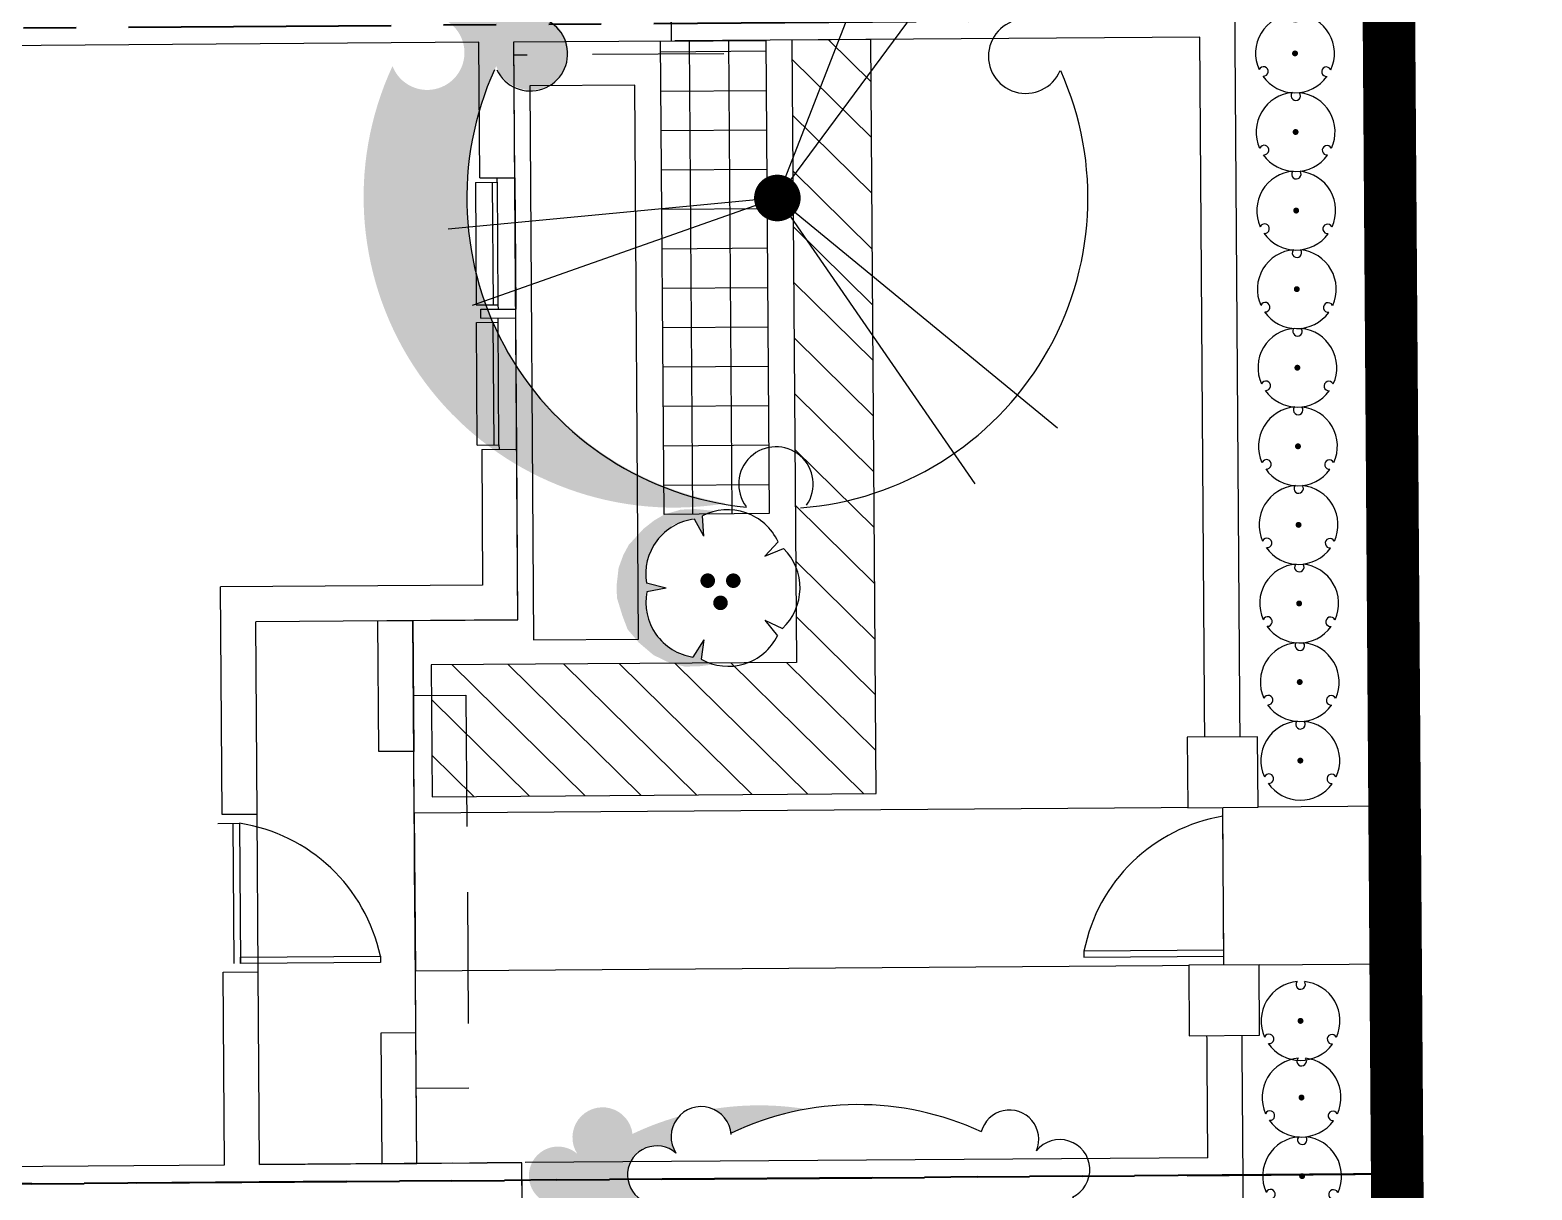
# Model space of a CAD drawing. Header units: feet. Extents: x 919634 to 928945, y 707022 to 708026.
# Drawn here: x 921057.34 to 921085.94, y 707382.16 to 707404.24 of the extents above; entities that cross this region are included whole.
import ezdxf

# ---------------------------------------------------------------- set-up
doc = ezdxf.new("R2010")
doc.units = ezdxf.units.FT
doc.header["$LTSCALE"] = 20
doc.header["$MEASUREMENT"] = 0
for name, pattern in [('PHANTOM2', [1.25, 0.625, -0.125, 0.125, -0.125, 0.125, -0.125]), ('Site Plan$0$HIDDEN2', [0.1875, 0.125, -0.0625]), ('Site Plan$0$PHANTOM2', [1.25, 0.625, -0.125, 0.125, -0.125, 0.125, -0.125])]:
    doc.linetypes.add(name, pattern=pattern)
doc.layers.add('-u-site-propline', color=7, linetype='PHANTOM2', true_color=0xd10000)
for name, color, linetype in [('-u-site-xref', 7, 'Continuous'), ('LK-SHRB-035M', 4, 'Continuous'), ('LK-SHRB-TRNK', 3, 'Continuous'), ('LP-SHRB', 7, 'Continuous'), ('Site Plan$0$-u-site-bldg_interior', 252, 'Continuous'), ('Site Plan$0$-u-site-fence', 4, 'Site Plan$0$FENCELINE1'), ('Site Plan$0$-u-site-wall', 4, 'Continuous'), ('Site Plan$0$A-DOOR', 253, 'Continuous'), ('Site Plan$0$SP-BLDG-ROOF ABOVE', 4, 'Site Plan$0$HIDDEN2'), ('x-RL TH8-LP Block$0$L-002', 253, 'Continuous'), ('x-RL TH8-LP Block$0$LK-SHRB-035M', 253, 'Continuous'), ('x-RL TH8-LP Block$0$LK-SHRB-TRNK', 253, 'Continuous'), ('x-RL TH8-LP Block$0$LK-TREE-013M', 253, 'Continuous'), ('x-RL TH8-LP Block$0$LK-TREE-035M', 253, 'Continuous'), ('x-RL TH8-LP Block$0$LK-TREE-050M', 253, 'Continuous'), ('x-RL TH8-LP Block$0$LK-TREE-TRNK', 253, 'Continuous'), ('x-RL TH8-LP Block$0$LP-PATT-GRND', 253, 'Continuous'), ('x-RL TH8-LP Block$0$LP-PATT-SHAR', 253, 'Continuous'), ('x-RL TH8-LP Block$0$LP-SHAR-BRDR-CONT', 253, 'Continuous'), ('x-RL TH8-LP Block$0$LP-SHRB', 253, 'Continuous'), ('x-RL TH8-LP Block$0$LP-TREE', 253, 'Continuous')]:
    doc.layers.add(name, color=color, linetype=linetype)
for name, color, linetype, lineweight in [('Site Plan$0$SP-LOT LINES', 252, 'Site Plan$0$PHANTOM2', 40), ('Site Plan$0$SP-SIDEWALK', 2, 'Continuous', 25), ('SP-BUILDING-FOOTPRINT', 1, 'Continuous', 25)]:
    doc.layers.add(name, color=color, linetype=linetype, lineweight=lineweight)
for name, color, linetype, plot in [('x-RL TH8-LP Block$0$-u-site-no_plot', 253, 'Continuous', False), ('x-RL TH8-LP Block$0$LK-SHRB-SHAD', 253, 'Continuous', False), ('x-RL TH8-LP Block$0$LK-TREE-SHAD', 253, 'Continuous', False)]:
    doc.layers.add(name, color=color, linetype=linetype, plot=plot)
doc.layers.get('-u-site-xref').off()
doc.linetypes.add('Site Plan$0$FENCELINE1', pattern='A,0.25,-0.1,[133,ltypeshp.shx,S=0.1,R=0,X=-0.1,Y=0],-0.1,1', length=1.45)

# ---------------------------------------------------------------- blocks, each defined once
blk = doc.blocks.new('Site Plan$0$_Details_TH8_wall')
at = {"layer": 'Site Plan$0$-u-site-fence'}
for p, q in [((10.44217385504355, 26.4252743127885, -1.109618869911001e-08), (10.41765961898654, 29.42517415315493, -1.109618869910828e-08)), ((10.44081195397104, 26.5919354151163, -1.109618869910992e-08), (10.41902152017641, 29.25851305071168, -1.109618869910837e-08))]:
    blk.add_line(p, q, dxfattribs=at)
at = {"layer": 'Site Plan$0$-u-site-fence', "elevation": -1.109618869910985e-08}
blk.add_lwpolyline([(7.775925171312876, 26.68474595922671), (7.77686147894037, 26.57016645139613), (10.44081195397104, 26.5919354151163), (10.43987564634354, 26.70651492294688)], close=True, dxfattribs=at)
at = {"layer": 'Site Plan$0$-u-site-fence'}
blk.add_arc((10.95715419304272, 26.0618546564041, -1.109618869909695e-08), 3.241637188778279, 99.55570601633617, 168.9215245621133, dxfattribs=at)
at = {"layer": 'Site Plan$0$-u-site-wall'}
for p, q in [((10.74976934911683, 29.70071720064152, 3.428727887106839e-06), (10.59274254192133, 47.76105666707736, -9.48882856453327e-09)), ((9.954665788682178, 44.08650863636285, -9.615607682674941e-09), (-0.0429315558867529, 43.99958841339685, -7.961875036165394e-09)), ((10.07979969121516, 29.69431051856373, 3.428727887106839e-06), (9.954665788565762, 44.08650863647927, 6.889180299616242e-07)), ((10.14011128072161, 22.75724802794866, 2.755222951309443e-06), (10.10824477800634, 26.42254554957617, 3.428727887106812e-06)), ((10.94044830405619, 7.768751067225821), (10.77822253931365, 26.42802039672837, 3.379321094770395e-06)), ((10.14011128048878, 22.75724802806508, -1.123804444571079e-08), (-2.857425103895366, 22.64424600149505, -9.088082859805583e-09))]:
    blk.add_line(p, q, dxfattribs=at)
for points, z in [([(11.087637249927207, 29.430648999207058), (11.07668755782201, 30.770604261204802), (9.736732295824266, 30.759654569099606), (9.747681987929463, 29.41969930710186)], -1.109618869912565e-08), ([(11.12310117808941, 25.090793896842886), (11.112151485984214, 26.43074915884063), (9.77219622398647, 26.419799466735434), (9.783145916091666, 25.07984420473769)], -1.109618869912816e-08)]:
    blk.add_wipeout(points).translate(0, 0, z).dxf.layer = 'Site Plan$0$-u-site-wall'
for points, elevation in [([(11.08763724992721, 29.43064899920706), (11.07668755782201, 30.7706042612048), (9.736732295824266, 30.75965456909961), (9.747681987929463, 29.41969930710186)], -1.109618869912565e-08), ([(11.12310117808941, 25.09079389684288), (11.11215148598421, 26.43074915884063), (9.77219622398647, 26.41979946673543), (9.783145916091666, 25.07984420473769)], -1.109618869912816e-08)]:
    blk.add_lwpolyline(points, close=True, dxfattribs=dict(at, elevation=elevation))
blk = doc.blocks.new('*U239')
at = {"layer": 'Site Plan$0$A-DOOR'}
blk.add_lwpolyline([(-28.625, -31.96847301748949), (-30, -31.96847301748949), (-30, 0), (-28.625, 0)], close=True, dxfattribs=at)
blk.add_arc((-36.41138767640513, 6.143921902290211), 38.89964626533935, 281.5466680525947, 350.9124866484809, dxfattribs=at)
blk = doc.blocks.new('Site Plan')
at = {"layer": 'Site Plan$0$-u-site-bldg_interior'}
for p, q in [((921065.8886790483, 707404.0030560617, -4.494719122179157e-06), (921022.2306033145, 707403.691063433, -4.494931008428988e-06)), ((921065.907139788, 707401.4197886897, -4.494719126283252e-06), (921065.8886790483, 707404.0030560617, -4.494719122179157e-06)), ((921066.5737894322, 707401.4245527517, -4.494715890762064e-06), (921066.5553286924, 707404.0078201236, -4.494715886657969e-06)), ((921065.8244040902, 707401.3358619764, -4.494719530723401e-06), (921066.2374956753, 707401.3388140426, -4.494717525822344e-06)), ((921065.8244040902, 707401.3358619764, -4.494719530723401e-06), (921065.8410783069, 707399.0025882217, -4.494719530723407e-06)), ((921065.907139788, 707401.4197886897, -4.494719126283252e-06), (921066.5737894322, 707401.4245527517, -4.494715890762064e-06)), ((921066.1449193886, 707401.3381524669, -4.494717975132623e-06), (921066.1615936052, 707399.0048787122, -4.494717975132629e-06)), ((921066.2374956753, 707401.3388140426, -4.494717525822344e-06), (921066.2369001677, 707401.4221452482, -4.494717525822343e-06)), ((921066.2374956753, 707401.3388140426, -4.494717525822344e-06), (921066.2541698919, 707399.005540288, -4.494717525822352e-06)), ((921066.5737894322, 707401.4245527517, -4.494715890762064e-06), (921066.5916546643, 707398.9246165857, -4.494715890762071e-06)), ((921065.8410783069, 707399.0025882217, -4.494719530723407e-06), (921066.2541698919, 707399.005540288, -4.494717525822352e-06)), ((921065.9250050202, 707398.9198525238, -4.494719126283258e-06), (921066.5916546643, 707398.9246165857, -4.494715890762071e-06)), ((921065.9261960356, 707398.7531901129, -4.49471912628326e-06), (921065.9250050202, 707398.9198525238, -4.494719126283258e-06)), ((921066.2541698919, 707399.005540288, -4.494717525822352e-06), (921066.2547653996, 707398.9222090824, -4.494717525822352e-06)), ((921066.5928456797, 707398.7579541748, -4.494715890762072e-06), (921066.5916546643, 707398.9246165857, -4.494715890762071e-06)), ((921065.8434603378, 707398.6692633997, -4.494719530723408e-06), (921066.256551923, 707398.6722154657, -4.494717525822352e-06)), ((921065.8601345543, 707396.3359896445, -4.494719530723416e-06), (921065.8434603378, 707398.6692633997, -4.494719530723408e-06)), ((921065.9261960356, 707398.7531901129, -4.49471912628326e-06), (921066.5928456797, 707398.7579541748, -4.494715890762072e-06)), ((921066.1806498527, 707396.3382801353, -4.494717975132638e-06), (921066.1639756361, 707398.6715538901, -4.49471797513263e-06)), ((921066.256551923, 707398.6722154657, -4.494717525822352e-06), (921066.2559564152, 707398.7555466713, -4.494717525822352e-06)), ((921066.2732261395, 707396.3389417109, -4.494717525822359e-06), (921066.256551923, 707398.6722154657, -4.494717525822352e-06)), ((921066.6107109119, 707396.258018009, -4.49471589076208e-06), (921066.5928456797, 707398.7579541748, -4.494715890762072e-06)), ((921065.8601345543, 707396.3359896445, -4.494719530723416e-06), (921066.2732261395, 707396.3389417109, -4.494717525822359e-06)), ((921066.2732261395, 707396.3389417109, -4.494717525822359e-06), (921066.2738216472, 707396.2556105055, -4.49471752582236e-06)), ((921065.9440612677, 707396.2532539471, -4.494719126283268e-06), (921066.6107109119, 707396.258018009, -4.49471589076208e-06)), ((921065.9440612677, 707396.2532539471, -4.494719126283268e-06), (921065.9625220076, 707393.669986576, -4.494719122179188e-06)), ((921066.6339357137, 707393.0081009938, -4.494715886658003e-06), (921066.6107109119, 707396.258018009, -4.49471589076208e-06)), ((921065.9625220076, 707393.669986576, -4.494719122179188e-06), (921060.9701256395, 707393.6343095368, -4.494743348200126e-06)), ((921061.0010920417, 707389.3010868492, -4.494743352304226e-06), (921060.9701256395, 707393.6343095368, -4.494743348200126e-06)), ((921066.6339357137, 707393.0081009938, -4.494715886658003e-06), (921061.6415393455, 707392.9724239546, -4.494740112678941e-06)), ((921061.6677416861, 707389.3058509111, -4.494740116783038e-06), (921061.6415393455, 707392.9724239546, -4.494740112678941e-06)), ((921061.6677416861, 707389.3058509111, -4.494740116783038e-06), (921061.0010920417, 707389.3010868492, -4.494743352304226e-06)), ((921061.6891799646, 707386.3059275121, -4.494740116783047e-06), (921061.6677416861, 707389.3058509111, -4.494740116783038e-06)), ((921060.9189518517, 707389.1338289304, -4.494743756744375e-06), (921061.3320434369, 707389.1367809967, -4.494741751843318e-06)), ((921061.2070466286, 707389.1358877349, -4.494742358503541e-06), (921061.2261028762, 707386.469289158, -4.494742358503548e-06)), ((921061.3320434368, 707389.1367809967, -4.494741751843319e-06), (921061.3510996845, 707386.4701824195, -4.494741751843326e-06)), ((921061.0225303204, 707386.3011634502, -4.494743352304235e-06), (921061.6891799646, 707386.3059275121, -4.494740116783047e-06)), ((921061.0487326607, 707382.634590407, -4.49474334820016e-06), (921061.0225303204, 707386.3011634502, -4.494743352304235e-06)), ((921061.7153823049, 707382.6393544689, -4.494740112678972e-06), (921061.6891799646, 707386.3059275121, -4.494740116783047e-06)), ((921002.1260943878, 707382.2135130119, -4.495029327773105e-06), (921061.0487326607, 707382.634590407, -4.49474334820016e-06)), ((921061.7153823049, 707382.6393544689, -4.494740112678972e-06), (921066.0486049926, 707382.6703208713, -4.494719081791251e-06)), ((921065.3819553483, 707382.6655568094, -4.494722317312439e-06), (921061.7153823049, 707382.6393544689, -4.494740112678972e-06))]:
    blk.add_line(p, q, dxfattribs=at)
for points, elevation in [([(921066.5553286924, 707404.0078201236), (921069.5552511544, 707404.0293895222), (921069.5504880153, 707404.6959100418)], -4.494701322708536e-06), ([(921066.7124916394, 707382.0083171409), (921066.7077271197, 707382.675030852), (921066.0486049925, 707382.6703208713)], -4.494719081791252e-06)]:
    blk.add_lwpolyline(points, dxfattribs=dict(at, elevation=elevation))
for points, elevation in [([(921063.9850733, 707390.5006537987), (921063.9672905757, 707392.9890444133), (921064.6339402198, 707392.9938084752), (921064.6517229442, 707390.5054178606)], -4.494725589343468e-06), ([(921064.0233517273, 707385.1442372405), (921064.0411335351, 707382.6559749277), (921064.7077831791, 707382.6607389895), (921064.6900013717, 707385.1490013024)], -4.494725589343484e-06)]:
    blk.add_lwpolyline(points, close=True, dxfattribs=dict(at, elevation=elevation))
at = {"layer": 'Site Plan$0$SP-BLDG-ROOF ABOVE', "ltscale": 0.5}
blk.add_line((921064.6900013717, 707385.1490013024, -4.494725589343484e-06), (921064.6517229442, 707390.5054178606, -4.494725589343468e-06), dxfattribs=at)
at = {"layer": 'Site Plan$0$SP-BLDG-ROOF ABOVE'}
for points, elevation in [([(921066.4646972269, 707414.5907756096), (921070.4795970783, 707414.6194671892), (921070.5570407942, 707403.7825329115), (921066.5496392534, 707403.7577728776)], -4.494715918837769e-06), ([(921064.6441302203, 707391.567890731), (921065.6441046868, 707391.5750368239), (921065.6975685615, 707384.0936745248), (921064.6975940936, 707384.0865284322)], -4.494725589343495e-06)]:
    blk.add_lwpolyline(points, dxfattribs=dict(at, elevation=elevation))
at = {"layer": 'Site Plan$0$SP-LOT LINES', "ltscale": 0.4}
for points, elevation in [([(921083.2191412076, 707404.4602459562), (921083.3763552501, 707382.4608076965), (920989.378755413, 707381.7890749695), (920989.2215413705, 707403.7885132292)], -4.495091203237649e-06), ([(921083.3763552501, 707382.4608076965), (921083.5359513236, 707360.1280446146), (920989.5383514864, 707359.4563118876), (920989.378755413, 707381.7890749695)], -4.495091203237717e-06)]:
    blk.add_lwpolyline(points, close=True, dxfattribs=dict(at, elevation=elevation))
at = {"layer": 'Site Plan$0$SP-SIDEWALK', "elevation": -4.494725589343485e-06}
blk.add_lwpolyline([(921083.3477708766, 707386.4607058498), (921083.326332598, 707389.4606292488), (921064.6601425592, 707389.327235432), (921064.6815808378, 707386.3273120329)], close=True, dxfattribs=at)
at = {"layer": 'Site Plan$0$-u-site-bldg_interior', "xscale": 0.08333333333333336, "yscale": 0.08333333333333336, "zscale": 0.08333333333333336, "rotation": 90.40944444462218}
blk.add_blockref('*U239', (921061.3332344524, 707388.9701185855, -4.494741751843319e-06), dxfattribs=at)
at = {"layer": 'Site Plan$0$-u-site-wall', "rotation": 359.9113211181721}
blk.add_blockref('Site Plan$0$_Details_TH8_wall', (921069.5948503251, 707360.028574736, -0.0001010543694755516), dxfattribs=at)
blk = doc.blocks.new('x-RL TH8-LP Block$0$SHRUB-LRG-421')
at = {"layer": 'x-RL TH8-LP Block$0$LK-SHRB-SHAD'}
blk.add_hatch(color=256, dxfattribs=at).paths.add_polyline_path([(0.04890674199781841, 0.4855210793319458), (0.1251363003899257, 0.4961515451490079), (0.2279575585463363, 0.4996950395267881), (0.3307788259290732, 0.4731188634399501), (0.4300545247320002, 0.4252817499469046), (0.5240118891178724, 0.3455532274584883), (0.5966958789301486, 0.2605094662894487), (0.6303787066277664, 0.1719222222868169), (0.665834318615282, 0.05675879642525672), (0.667607102905194, -0.02474147036599916), (0.6551976405548317, -0.1345896575469361), (0.6250603722107044, -0.2178616744131325), (0.5896047602231818, -0.2834162367067066), (0.4956474050636501, -0.3861774409041772), (0.4282817496684288, -0.4393297930778495), (0.3591433099832955, -0.4800799235874322), (0.2545492675369729, -0.5101995882799528), (0.1588191280875293, -0.5137430826577329), (0.1020901507527654, -0.5084278439771097), (0.03472450458387755, -0.5013408667657373), (0.1198179567465303, -0.4729929463760598), (0.1074084943961608, -0.3471990546974375), (0.1712285904378987, -0.4570472418783744), (0.3095054605818319, -0.4109818726881684), (0.4123267187382424, -0.309992407021447), (0.4726012554264969, -0.1930572426291377), (0.4814651584233758, -0.09738301564303953), (0.4761468147799803, -0.03360019765230859), (0.3538249663399, -0.007024021565474214), (0.4796923741334638, 0.01778041021852061), (0.4779195990698923, 0.1453460461999825), (0.4247361810886048, 0.2799986593928168), (0.3644616536266909, 0.3526402046698607), (0.2598676111803684, 0.4199665112662778), (0.1747741497913893, 0.4359122215360571), (0.1091812786860658, 0.3313792672636495), (0.1251363003899257, 0.4554014146394252), (0.0666345479915833, 0.4784340963484794)])
at = {"layer": 'x-RL TH8-LP Block$0$LK-SHRB-035M'}
for p, q in [((0.1070605847806689, 0.3273411572877905), (0.1226090518030247, 0.4520215615394463)), ((0.1070605847806689, 0.3273411572877905), (0.1765469323739666, 0.4376839616435433)), ((-0.2847589954806651, 0.2000312582911725), (-0.3682287763061147, 0.3002145037162407)), ((-0.2847589954806651, 0.2000312582911725), (-0.3985323658521303, 0.2533470929504844)), ((0.3492184028398952, -0.005960485389671533), (0.4726012543041307, 0.01778040750961551)), ((0.3492184028398952, -0.005960485389671533), (0.4756331082320884, -0.0379481273089084)), ((-0.2847589954806651, -0.2119522290705191), (-0.4058325046575888, -0.2603783826503054)), ((-0.2847589954806651, -0.2119522290705191), (-0.3706232724072152, -0.3036816353641498)), ((0.1070605847806689, -0.3392621280671371), (0.1677669135920894, -0.4492698535837576)), ((0.1070605847806689, -0.3392621280671371), (0.1157028217975551, -0.4693743823489385))]:
    blk.add_line(p, q, dxfattribs=at)
for centre, start, end in [((-0.05022857247180212, 0.1414409158475465), 60.90413336494095, 153.4676079125364), ((0.1238117442153808, 0.08618405869442114), 348.9041333649409, 81.46760791253651), ((-0.1565623821000059, -0.00700595351980482), 132.904133364941, 225.4676079125363), ((0.1250407657126544, -0.09641342650505891), 276.9041333649411, 9.467607912536403), ((-0.04823997391631707, -0.1540080214654722), 204.904133364941, 297.4676079125363)]:
    blk.add_arc(centre, 0.3554337938960817, start, end, dxfattribs=at)
at = {"layer": 'x-RL TH8-LP Block$0$LK-SHRB-TRNK', "const_width": 0.04687499999999999}
for points in [[(-0.02397241328819177, 0.08914721400351056, 1), (0.02290258671183665, 0.08914721400351056, 1)], [(-0.1062937164925586, -0.0534374656917862, 1), (-0.05941871649256569, -0.0534374656917862, 1)], [(0.05834888991621057, -0.0534374656917862, 1), (0.1052238899162035, -0.0534374656917862, 1)]]:
    blk.add_lwpolyline(points, format="xyb", close=True, dxfattribs=at)
blk = doc.blocks.new('x-RL TH8-LP Block$0$TREE-DCID-003')
at = {"layer": 'x-RL TH8-LP Block$0$LK-TREE-SHAD'}
h = blk.add_hatch(color=256, dxfattribs=at)
edge = h.paths.add_edge_path()
edge.add_arc((0.3968856378834573, -0.2333818509402761), 0.05995317584729266, 21.15480853028251, 278.3748018779562)
edge.add_arc((-0.0008743671144202381, -0.001552788357258805), 0.4999999999999888, 279.61343828940755, 324.3885214776163, ccw=False)
edge.add_arc((0.1661256328855529, -0.001552788357258805), 0.4999999999999947, 260.3865617105924, 324.3885214776188)
edge.add_arc((0.5638856378834589, -0.233381850940269), 0.05995317584729203, 21.154808530276114, 278.3748018779562, ccw=False)
edge.add_arc((0.1661256328855529, -0.001552788357258805), 0.5000000000000079, 335.1410889306152, 454.3497853199299)
edge.add_arc((0.1661256328855529, -0.001552788357166435), 0.4999999999999096, 94.34978531993075, 99.61343828940916)
edge.add_arc((-0.0008743671144202381, -0.001552788357258805), 0.4999999999999982, -24.85891106938658, 80.38656171059262, ccw=False)
at = {"layer": 'x-RL TH8-LP Block$0$LK-TREE-013M'}
for q in [(-0.3183592836868456, 0.4595258906471003), (0.4913712824952938, 0.1734434279094685), (-0.3322606496014089, -0.4496665374920354)]:
    blk.add_line((-2.842170943040401e-14, -7.105427357601002e-15), q, dxfattribs=at)
at = {"layer": 'x-RL TH8-LP Block$0$LK-TREE-035M'}
for p, q in [((-2.842170943040401e-14, -7.105427357601002e-15), (-0.4515903841247564, 0.3696693285288433)), ((-2.842170943040401e-14, 0), (0.5297686363884111, 0.0506648332027595)), ((-2.842170943040401e-14, 0), (-0.2008581083670151, -0.5160614421430196))]:
    blk.add_line(p, q, dxfattribs=at)
at = {"layer": 'x-RL TH8-LP Block$0$LK-TREE-050M'}
for centre, radius, start, end in [((-2.842170943040401e-14, 0), 0.5, 94.34978531992998, 204.1974789143562), ((0.001889855033454069, 0.4603848002291073), 0.05995317584729301, 145.5617106720361, 37.37413056032761), ((-2.842170943040401e-14, 0), 0.5, 335.6607324966501, 84.36192919374905), ((-0.3996498600313885, -0.2285557376460972), 0.05995317584729301, 265.5617106720361, 157.3741305603282), ((0.3977600049978776, -0.2318290625830173), 0.05995317584729301, 25.56171067203578, 277.374130560328), ((-2.842170943040401e-14, 0), 0.5, 215.0580211348241, 323.9795308206069)]:
    blk.add_arc(centre, radius, start, end, dxfattribs=at)
at = {"layer": 'x-RL TH8-LP Block$0$LK-TREE-TRNK', "const_width": 0.0375}
blk.add_lwpolyline([(-0.01875000000001137, 0, 1), (0.01874999999998295, 0, 1)], format="xyb", close=True, dxfattribs=at)
blk = doc.blocks.new('x-RL TH8-LP Block$0$TREE-SIMP-021')
at = {"layer": 'x-RL TH8-LP Block$0$LK-TREE-SHAD'}
h = blk.add_hatch(color=256, dxfattribs=at)
edge = h.paths.add_edge_path()
edge.add_arc((0.1670000000000016, 0), 0.5000000000000239, 260.3865617105897, 278.5936085237907)
edge.add_arc((0.2619320473717437, -0.4475469871519522), 0.05101736742950515, 186.3524412592835, 246.651281477449, ccw=False)
edge.add_arc((0, -2.131628207280301e-14), 0.4999999999999955, 279.61343828940744, 294.98973247718067, ccw=False)
edge = h.paths.add_edge_path()
edge.add_arc((0.1670000000000016, -2.842170943040401e-14), 0.4999999999999858, 285.35812662729506, 294.9897324771812, ccw=False)
edge.add_arc((0.2619320473717153, -0.4475469871519593), 0.05101736742950547, 317.3004536736503, 392.4177406316337)
edge.add_arc((0.3377983859684264, -0.3832874793667926), 0.04937740005396908, 228.3744434168904, 416.8573514313249)
edge.add_arc((0, -4.263256414560601e-14), 0.499999999999984, 316.8519098886588, 366.9897324771847)
edge.add_arc((0.5065839324883825, 0.1108125556681472), 0.0510173674294981, 258.3524412592744, 464.4177406316392)
edge.add_arc((0.4689134968027702, 0.2028230113137752), 0.04937740005396369, 300.3744434168894, 488.8573514313118)
edge.add_arc((0, -2.131628207280301e-14), 0.5000000000000026, 28.85190988865855, 78.98973247718327)
edge.add_arc((0.05115404106064148, 0.5160329129350814), 0.05101736742951309, 330.3524412592923, 399.9472398419138)
edge.add_arc((0.1190060928392711, 0.5086389940592824), 0.04937740005397353, 12.374443416904683, 125.5951215006767, ccw=False)
edge.add_arc((0.2181540410606431, 0.5160329129350814), 0.05101736742948313, -29.647558740707723, 176.4177406316317, ccw=False)
edge.add_arc((0.1670000000000016, -2.842170943040401e-14), 0.5000000000000039, 28.851909888658213, 78.98973247718328, ccw=False)
edge.add_arc((0.6359134968028002, 0.2028230113137681), 0.04937740005397455, -59.62555658313693, 128.85735143134, ccw=False)
edge.add_arc((0.6735839324883557, 0.1108125556681472), 0.05101736742948965, -101.64755874069431, 104.4177406316083, ccw=False)
edge.add_arc((0.1669999999999732, -1.4210854715202e-14), 0.5000000000000059, -43.14809011132962, 6.989732477181519, ccw=False)
edge.add_arc((0.5047983859678311, -0.3832874793662739), 0.04937740005395616, -131.62555658219208, 56.857351430414894, ccw=False)
edge.add_arc((0.4289320473717453, -0.4475469871519522), 0.05101736742948169, -173.64755874072046, 32.41774063164411, ccw=False)
at = {"layer": 'x-RL TH8-LP Block$0$LK-TREE-050M'}
for centre, radius, start, end in [((0.0511540410606699, 0.5160329129350814), 0.05101736742949643, 330.3524412592786, 176.4177406316339), ((-0.04799390716075891, 0.5086389940592824), 0.04937740005396271, 12.3744434168969, 201.2618362351385), ((-0.003777478401218559, 0.003136797043296724), 0.4952442819776592, 100.5015960879655, 151.0925035290089), ((-2.842170943040401e-14, -2.131628207280301e-14), 0.5, 28.85190988865747, 78.98973247718159), ((-0.4749689964509969, 0.2081133238393136), 0.05101736742949643, 42.43331910011396, 248.4177406316341), ((0.4689134968027702, 0.2028230113137681), 0.04937740005396271, 300.3744434168967, 129.2618362351378), ((-0.4985753626810379, 0.1115331750183941), 0.04937740005396271, 84.37444341689746, 273.2618362351384), ((0.5065839324883825, 0.1108125556681472), 0.05101736742949643, 258.3524412592795, 104.4177406316339), ((-2.842170943040401e-14, -2.131628207280301e-14), 0.5, 172.8519098886574, 222.9897324771822), ((-2.842170943040401e-14, -2.131628207280301e-14), 0.5, 316.8519098886569, 6.989732477181856), ((-0.3447010244698276, -0.3874118052906965), 0.05101736742949643, 114.3524412592789, 320.4177406316336), ((0.3377983859684264, -0.3832874793667926), 0.04937740005396271, 228.3744434168969, 57.2618362351381), ((-0.2601426129294566, -0.4397077010247585), 0.04937740005396271, 156.3744434168966, 345.2618362351382), ((0.2619320473717153, -0.4475469871519522), 0.05101736742949643, 183.8540007653813, 32.41774063163366), ((-2.842170943040401e-14, -2.131628207280301e-14), 0.5, 244.8519098886572, 294.9897324771821)]:
    blk.add_arc(centre, radius, start, end, dxfattribs=at)
at = {"layer": 'x-RL TH8-LP Block$0$LK-TREE-TRNK', "const_width": 0.03749999999999999}
blk.add_lwpolyline([(-0.01875000000001137, -2.131628207280301e-14, 1), (0.01874999999998295, -2.131628207280301e-14, 1)], format="xyb", close=True, dxfattribs=at)
blk = doc.blocks.new('x-RL TH8-LP Block', base_point=(1241.699483058532, 358.1706843557306))
at = {"layer": 'x-RL TH8-LP Block$0$LP-PATT-GRND'}
h = blk.add_hatch(dxfattribs=at)
h.set_pattern_fill('ANSI31', color=256, scale=6)
h.set_pattern_definition([(45, (922115.3144088449, 708877.3474265437), (-0.5303300858899107, 0.5303300858899107), [])])
h.paths.add_polyline_path([(1285.69639068481, 368.0407988065854), (1285.69639068481, 369.5407988065854), (1273.85215926182, 369.5415257330751), (1273.858305634232, 376.4954639049247), (1271.340559085482, 376.494736978435), (1271.345856996952, 368.0407988065854)])
at = {"layer": 'x-RL TH8-LP Block$0$LP-PATT-SHAR'}
h = blk.add_hatch(dxfattribs=at)
h.set_pattern_fill('ANSI37', color=256, scale=6, angle=45)
h.set_pattern_definition([(90, (922118.9625385818, 708828.6941068189), (-0.7500000000000001, 0), []), (180, (922118.9625385818, 708828.6941068189), (-5.551115123125783e-17, -0.75), [])])
h.paths.add_polyline_path([(1276.688028182252, 372.0407988065854), (1285.69639068481, 372.0407988065854), (1285.69639068481, 370.0407988067018), (1276.688028182369, 370.0407988067018)])
at = {"layer": 'x-RL TH8-LP Block$0$-u-site-no_plot'}
blk.add_line((1241.699483058532, 358.1706843557306), (1418.366035474697, 358.1706843556603), dxfattribs=at)
at = {"layer": 'x-RL TH8-LP Block$0$L-002'}
blk.add_lwpolyline([(1285.69639068481, 368.0407988065854), (1285.69639068481, 369.5407988065854), (1273.85215926182, 369.5415257330751), (1273.858305634232, 376.4954639049247), (1271.340559085482, 376.494736978435), (1271.345856996952, 368.0407988065854)], close=True, dxfattribs=at)
at = {"layer": 'x-RL TH8-LP Block$0$LP-SHAR-BRDR-CONT'}
for points in [[(1274.314934603404, 372.5407988065854), (1284.862105066655, 372.5407988065854), (1284.862105066655, 374.5407988041406), (1274.314934603404, 374.5407988041406)], [(1276.688028182252, 372.0407988065854), (1285.69639068481, 372.0407988065854), (1285.69639068481, 370.0407988067018), (1276.688028182369, 370.0407988067018)]]:
    blk.add_lwpolyline(points, close=True, dxfattribs=at)
at = {"layer": 'x-RL TH8-LP Block$0$LP-SHRB', "xscale": 2.960220199269135, "yscale": 2.960220199269135, "zscale": 2.960220199269135, "rotation": 89.54196761393233}
blk.add_blockref('x-RL TH8-LP Block$0$SHRUB-LRG-421', (1275.259652769193, 370.9771311637014, -0.000854710331441113), dxfattribs=at)
at = {"layer": 'x-RL TH8-LP Block$0$LP-TREE'}
for name, p, xscale, yscale, zscale, rotation in [('x-RL TH8-LP Block$0$TREE-DCID-003', (1282.69424309989, 369.8399097148795), 11.82707345530831, 11.82707345530831, 11.82707345530831, 89.54196761393233), ('x-RL TH8-LP Block$0$TREE-SIMP-021', (1259.803159326199, 368.4718588510295, -0.0008537635328155666), 11.24595552882447, 11.24595552882447, 13.08037563701798, 90)]:
    blk.add_blockref(name, p, dxfattribs=dict(at, xscale=xscale, yscale=yscale, zscale=zscale, rotation=rotation))
blk = doc.blocks.new('SHRUB-LRG-020')
at = {"layer": 'LK-SHRB-035M'}
for centre, radius, start, end in [((0, 0), 0.5, 94.34978531993045, 204.197478914356), ((0.001889855033477161, 0.4603848002291109), 0.05995317584729301, 145.5617106720357, 37.37413056032797), ((0, 0), 0.5, 335.6607324966503, 84.36192919374862), ((-0.3996498600313707, -0.2285557376460936), 0.05995317584729301, 265.5617106720358, 157.3741305603279), ((0.3977600049978971, -0.2318290625830173), 0.05995317584729301, 25.56171067203576, 277.3741305603279), ((0, 0), 0.5, 215.0580211348241, 323.979530820607)]:
    blk.add_arc(centre, radius, start, end, dxfattribs=at)
at = {"layer": 'LK-SHRB-TRNK', "const_width": 0.0375}
blk.add_lwpolyline([(-0.01875000000000071, 0, 1), (0.01875000000000071, 0, 1)], format="xyb", close=True, dxfattribs=at)

msp = doc.modelspace()

# ---------------------------------------------------------------- block references
at = {"layer": '-u-site-xref'}
msp.add_blockref('Site Plan', (0, 0), dxfattribs=at)

# ---------------------------------------------------------------- next in the draw order: linework, layer by layer
at = {"layer": '-u-site-propline', "const_width": 1}
msp.add_lwpolyline([(920947.0000886252, 707545.9204017931), (920946.2013768834, 707600.8345230455), (920548.4734135537, 707598.2488059332), (920114.5755185183, 707595.4173937511), (920115.1048384466, 707522.8953291861), (920102.9668962085, 707404.7482034572), (920105.5431136015, 707051.8130943171), (920991.6971269739, 707057.367269914), (920991.4728619354, 707093.1250671773), (921085.439179533, 707093.7985091242), (921082.2021453959, 707546.7798329409)], close=True, dxfattribs=at)
at = {"layer": 'SP-BUILDING-FOOTPRINT', "elevation": -4.494696469652872e-06}
msp.add_lwpolyline([(921021.5592831258, 707404.3529495555), (921021.640272177, 707393.0199057315), (921001.3832202117, 707392.8750791075), (921001.4642092634, 707381.542035239), (921012.2972428269, 707381.6194539003), (921012.3734394187, 707370.9530562812), (921032.6229273569, 707371.097764697), (921032.7039159506, 707359.7647848952), (921064.869756749, 707359.9945866956), (921064.8697805693, 707359.991253447), (921070.8696323617, 707360.0341300397), (921070.8696323617, 707360.0341300397), (921070.8005139688, 707369.7060765987), (921066.8006111092, 707369.6774921921), (921066.7077327874, 707382.6750308925), (921064.7077831773, 707382.6607389895), (921064.6339402198, 707392.9938084753), (921066.6339357137, 707393.0081009938), (921066.5553286924, 707404.0078201236), (921069.5552511544, 707404.0293895222), (921069.4814084298, 707414.3624261785)], dxfattribs=at)

# ---------------------------------------------------------------- next in the draw order: block references
at = {"layer": '-u-site-xref', "rotation": 90.40944444466847}
msp.add_blockref('x-RL TH8-LP Block', (921083.5359513237, 707360.1280446146, -4.495091208258322e-06), dxfattribs=at)
at = {"layer": 'LP-SHRB', "xscale": 1.502163410681632, "yscale": 1.502163410681632, "zscale": 1.502163410681632}
for p in [(921081.4311858038, 707403.790165702), (921081.4424134691, 707402.2944988904), (921081.4536411343, 707400.7988320788), (921081.4648687996, 707399.3031652672), (921081.4760964648, 707397.8074984556), (921081.48732413, 707396.311831644), (921081.4985517953, 707394.8161648324), (921081.5097794605, 707393.3204980209), (921081.5210071257, 707391.8248312093), (921081.532234791, 707390.3291643977), (921081.5364456016, 707385.3746413881), (921081.5546901214, 707383.9154400541), (921081.5659177867, 707382.4197732426)]:
    msp.add_blockref('SHRUB-LRG-020', p, dxfattribs=at)

doc.saveas('drawing.dxf')
